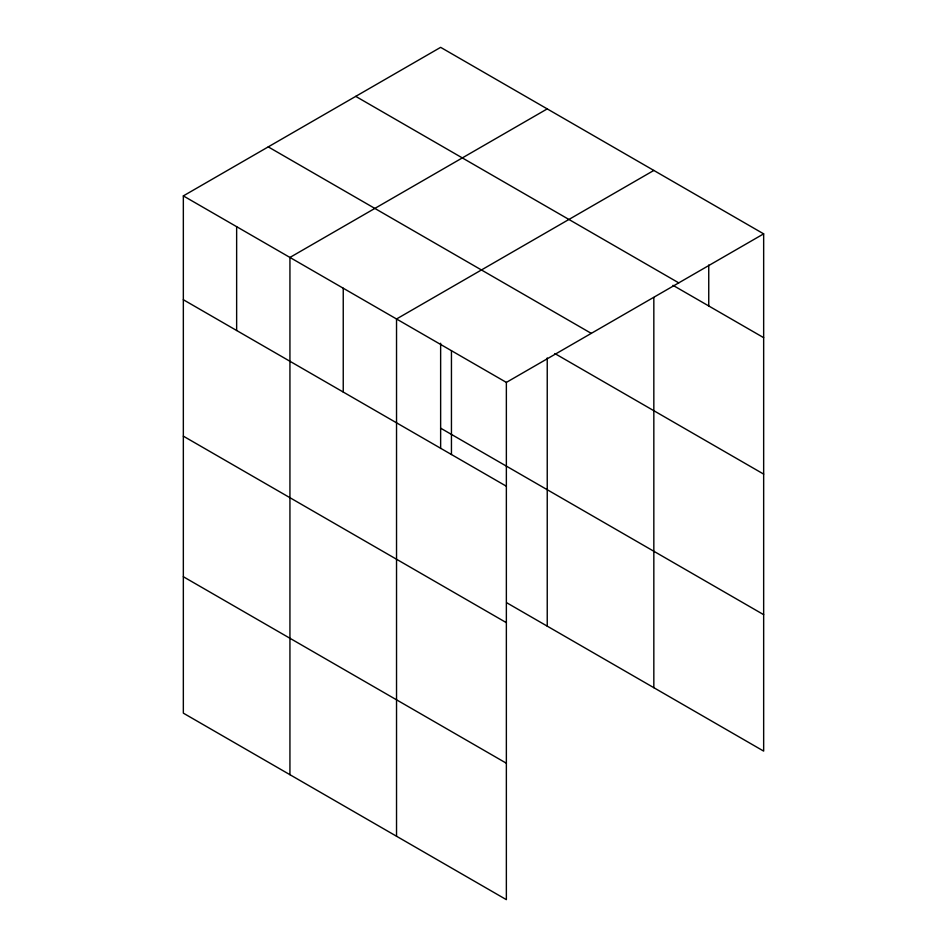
<?xml version="1.0" encoding="UTF-8"?>
<svg xmlns="http://www.w3.org/2000/svg" width="947" height="947" viewBox="0 0 947 947"><rect width="100%" height="100%" fill="white"/><g stroke="black" fill="none" stroke-linecap="round" stroke-linejoin="round"><path stroke-width="1.42" d="M183.339 195.899L506.361 382.399L506.361 899.65L183.339 713.15L183.339 195.899L440.639 47.35L763.661 233.85L763.661 751.101L506.633 602.706M653.832 297.488L653.832 687.688M547.236 108.893L289.936 257.442L289.936 774.693M653.832 170.436L396.533 318.985L396.533 836.237M506.361 382.399L763.661 233.85M355.729 96.369L678.75 282.869M672.986 285.319L763.661 337.665M268.25 146.88L591.271 333.368M554.847 353.551L763.661 474.104M440.639 428.174L763.661 614.662M183.339 299.726L506.361 486.225M183.339 436.153L506.361 622.653M183.339 576.723L506.361 763.223M708.747 265.018L708.747 305.964M547.236 357.93L547.236 626.145M451.447 350.686L451.447 454.513M440.639 343.252L440.639 448.487M343.24 288.219L343.24 392.046M236.643 226.676L236.643 330.503"/></g></svg>
